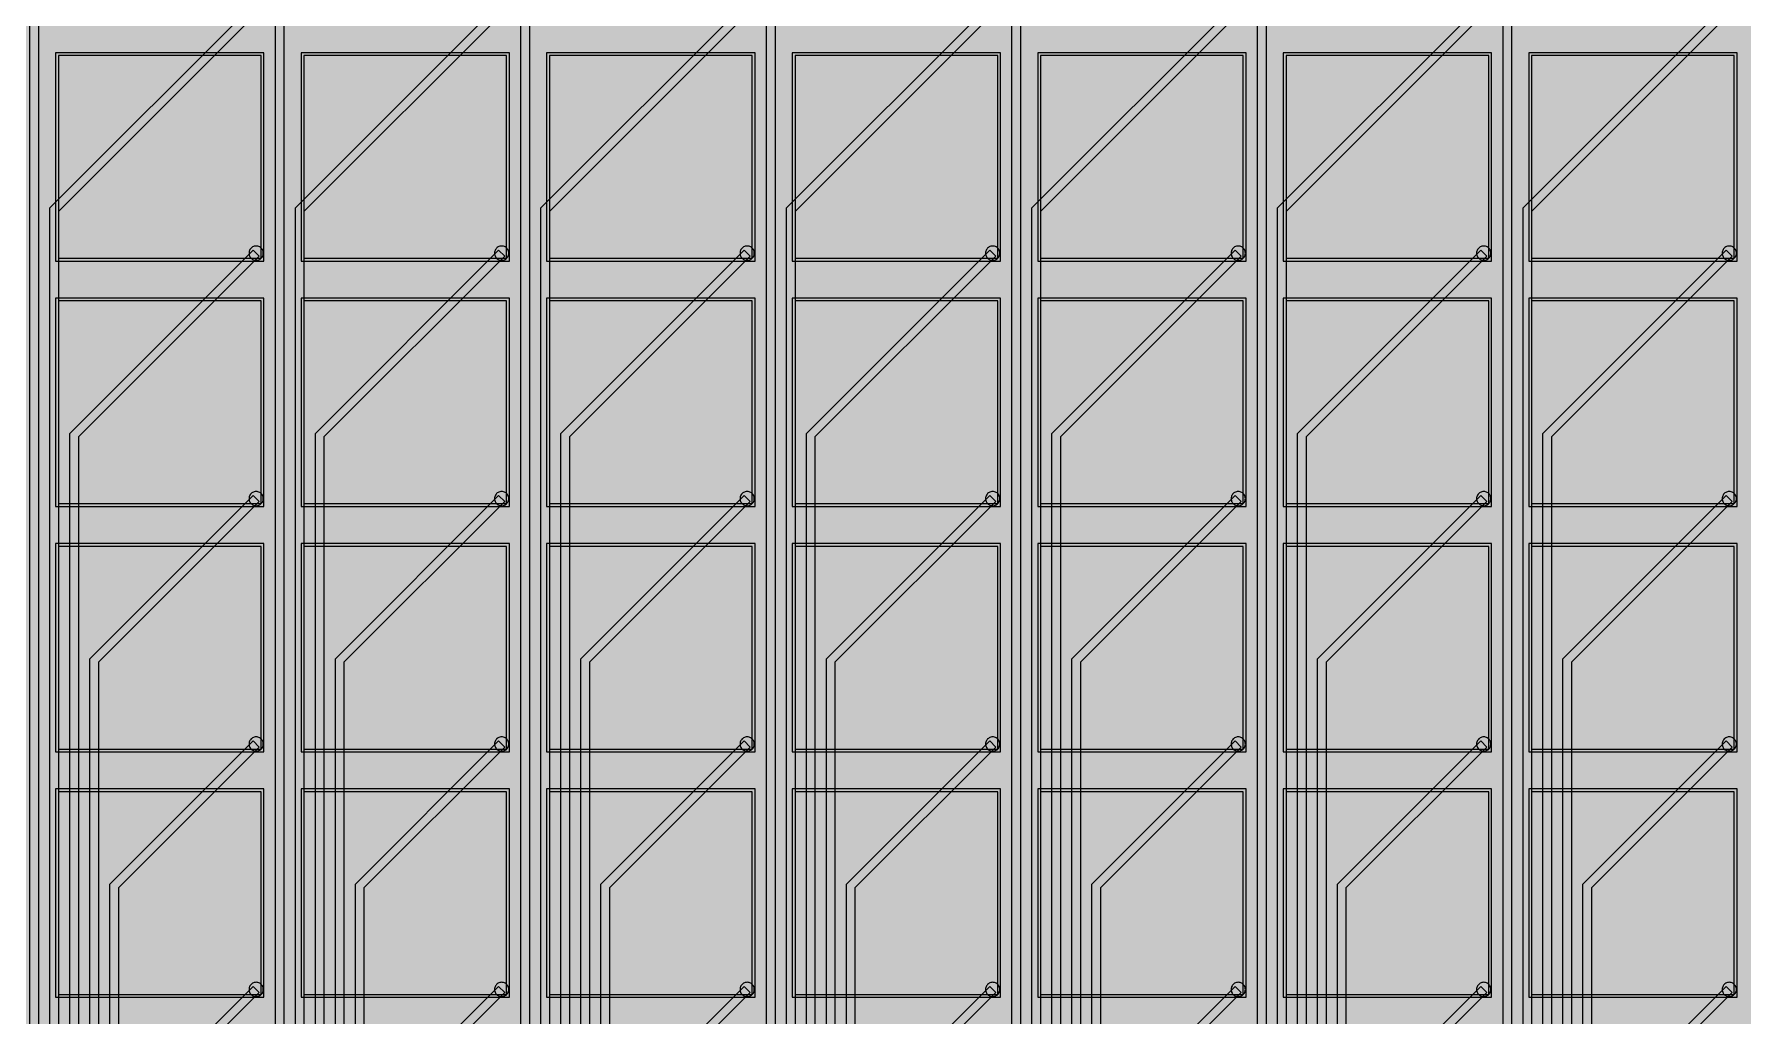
# Model space of a CAD drawing. Header units: metres. Extents: x -7220 to 10980, y -29667 to 1833.
# Drawn here: x 164 to 763, y 1003 to 1347 of the extents above; entities that cross this region are included whole.
import ezdxf

# ---------------------------------------------------------------- set-up
doc = ezdxf.new("R2010")
doc.units = ezdxf.units.M
for name, color, linetype in [('Etching', 1, 'CONTINUOUS'), ('EtchingPad', 2, 'CONTINUOUS'), ('Metal1', 4, 'CONTINUOUS'), ('Metal2', 3, 'CONTINUOUS'), ('Polyimide', 7, 'CONTINUOUS')]:
    doc.layers.add(name, color=color, linetype=linetype)

msp = doc.modelspace()

# ---------------------------------------------------------------- hatches: boundary and pattern name
at = {"layer": 'Polyimide'}
msp.add_hatch(color=7, dxfattribs=at).paths.add_polyline_path([(4099.45, -13861.55), (4142.64, -14152.77), (4214.18, -14438.35), (4313.36, -14715.55), (4439.24, -14981.69), (4590.59, -15234.21), (4765.97, -15470.68), (4963.68, -15688.82), (5181.82, -15886.53), (5418.29, -16061.91), (5670.81, -16213.26), (5936.95, -16339.14), (6214.15, -16438.32), (6499.73, -16509.85), (6790.95, -16553.05), (7085, -16567.5), (9980.38, -16567.5), (10058.79, -16571.35), (10136.45, -16582.87), (10212.6, -16601.95), (10286.52, -16628.4), (10357.49, -16661.96), (10424.83, -16702.32), (10487.89, -16749.09), (10546.06, -16801.81), (10598.78, -16859.98), (10645.55, -16923.04), (10685.91, -16990.38), (10719.48, -17061.35), (10745.93, -17135.27), (10765, -17211.43), (10776.52, -17289.08), (10780.38, -17367.5), (10780.38, -21957.3), (10741.61, -22012.91), (10705.97, -22070.59), (10673.58, -22130.14), (10644.53, -22191.39), (10618.92, -22254.16), (10596.82, -22318.25), (10578.3, -22383.46), (10563.41, -22449.6), (10552.21, -22516.46), (10544.72, -22583.84), (10540.97, -22651.53), (10540.97, -22719.32), (10544.72, -22787.01), (10552.21, -22854.38), (10563.41, -22921.24), (10578.3, -22987.38), (10596.82, -23052.6), (10618.92, -23116.68), (10644.53, -23179.45), (10673.58, -23240.71), (10705.97, -23300.26), (10741.61, -23357.93), (10780.38, -23413.54), (10780.38, -28667.5), (10776.52, -28745.91), (10765, -28823.57), (10745.93, -28899.73), (10719.48, -28973.65), (10685.91, -29044.62), (10645.55, -29111.96), (10598.78, -29175.01), (10546.06, -29233.19), (10487.89, -29285.91), (10424.83, -29332.68), (10357.49, -29373.04), (10286.52, -29406.6), (10212.6, -29433.05), (10136.45, -29452.13), (10058.79, -29463.65), (9980.38, -29467.5), (-6219.63, -29467.5), (-6298.04, -29463.65), (-6375.7, -29452.13), (-6451.85, -29433.05), (-6525.77, -29406.6), (-6596.74, -29373.04), (-6664.08, -29332.68), (-6727.14, -29285.91), (-6785.31, -29233.19), (-6838.03, -29175.01), (-6884.8, -29111.96), (-6925.16, -29044.62), (-6958.73, -28973.65), (-6985.18, -28899.73), (-7004.25, -28823.57), (-7015.77, -28745.91), (-7019.63, -28667.5), (-7019.63, -23426.32), (-6979.36, -23370.07), (-6942.33, -23311.63), (-6908.66, -23251.2), (-6878.45, -23188.96), (-6851.81, -23125.12), (-6828.81, -23059.88), (-6809.53, -22993.44), (-6794.04, -22926.02), (-6782.37, -22857.83), (-6774.57, -22789.09), (-6770.67, -22720.02), (-6770.67, -22650.84), (-6774.57, -22581.77), (-6782.37, -22513.03), (-6794.04, -22444.84), (-6809.53, -22377.42), (-6828.81, -22310.98), (-6851.81, -22245.74), (-6878.45, -22181.89), (-6908.66, -22119.66), (-6942.33, -22059.22), (-6979.36, -22000.79), (-7019.63, -21944.54), (-7019.63, -17367.5), (-7015.77, -17289.08), (-7004.25, -17211.43), (-6985.18, -17135.27), (-6958.73, -17061.35), (-6925.16, -16990.38), (-6884.8, -16923.04), (-6838.03, -16859.98), (-6785.31, -16801.81), (-6727.14, -16749.09), (-6664.08, -16702.32), (-6596.74, -16661.96), (-6525.77, -16628.4), (-6451.85, -16601.95), (-6375.7, -16582.87), (-6298.04, -16571.35), (-6219.63, -16567.5), (-3314, -16567.5), (-3019.95, -16553.05), (-2728.73, -16509.85), (-2443.15, -16438.32), (-2165.95, -16339.14), (-1899.81, -16213.26), (-1647.29, -16061.91), (-1410.82, -15886.53), (-1192.68, -15688.82), (-994.97, -15470.68), (-819.59, -15234.21), (-668.24, -14981.69), (-542.36, -14715.55), (-443.18, -14438.35), (-371.64, -14152.77), (-328.45, -13861.55), (-314, -13567.5), (-314, -13373.48), (-317.45, -13328.11), (-327.72, -13283.78), (-344.58, -13241.52), (-367.63, -13202.3), (-396.35, -13167.01), (-430.08, -13136.47), (-468.03, -13111.38), (-509.35, -13092.32), (-509.35, -13092.32), (-578.18, -13061.27), (-642.2, -13021.24), (-700.26, -12972.96), (-751.3, -12917.31), (-794.39, -12855.3), (-828.74, -12788.06), (-853.73, -12716.8), (-868.91, -12642.84), (-874, -12567.5), (-868.91, -12492.16), (-853.73, -12418.19), (-828.74, -12346.94), (-794.39, -12279.7), (-751.3, -12217.69), (-700.26, -12162.04), (-642.2, -12113.76), (-578.18, -12073.73), (-509.35, -12042.68), (-509.35, -12042.68), (-468.03, -12023.62), (-430.08, -11998.53), (-396.35, -11967.99), (-367.63, -11932.7), (-344.58, -11893.47), (-327.72, -11851.21), (-317.45, -11806.89), (-314, -11761.52), (-314, -11074.31), (-317.45, -11028.94), (-327.72, -10984.62), (-344.58, -10942.36), (-367.63, -10903.13), (-396.35, -10867.84), (-430.08, -10837.3), (-468.03, -10812.21), (-509.35, -10793.16), (-509.35, -10793.16), (-578.18, -10762.1), (-642.2, -10722.07), (-700.26, -10673.8), (-751.3, -10618.15), (-794.39, -10556.13), (-828.74, -10488.89), (-853.73, -10417.64), (-868.91, -10343.67), (-874, -10268.33), (-868.91, -10192.99), (-853.73, -10119.03), (-828.74, -10047.77), (-794.39, -9980.53), (-751.3, -9918.52), (-700.26, -9862.87), (-642.2, -9814.59), (-578.18, -9774.56), (-509.35, -9743.51), (-509.35, -9743.51), (-468.03, -9724.45), (-430.08, -9699.36), (-396.35, -9668.82), (-367.63, -9633.53), (-344.58, -9594.31), (-327.72, -9552.05), (-317.45, -9507.72), (-314, -9462.35), (-314, -8775.14), (-317.45, -8729.78), (-327.72, -8685.45), (-344.58, -8643.19), (-367.63, -8603.96), (-396.35, -8568.68), (-430.08, -8538.14), (-468.03, -8513.05), (-509.35, -8493.99), (-509.35, -8493.99), (-578.18, -8462.94), (-642.2, -8422.91), (-700.26, -8374.63), (-751.3, -8318.98), (-794.39, -8256.97), (-828.74, -8189.73), (-853.73, -8118.47), (-868.91, -8044.5), (-874, -7969.17), (-868.91, -7893.83), (-853.73, -7819.86), (-828.74, -7748.61), (-794.39, -7681.36), (-751.3, -7619.35), (-700.26, -7563.7), (-642.2, -7515.42), (-578.18, -7475.4), (-509.35, -7444.34), (-509.35, -7444.34), (-468.03, -7425.28), (-430.08, -7400.2), (-396.35, -7369.66), (-367.63, -7334.37), (-344.58, -7295.14), (-327.72, -7252.88), (-317.45, -7208.56), (-314, -7163.19), (-314, -6475.98), (-317.45, -6430.61), (-327.72, -6386.29), (-344.58, -6344.02), (-367.63, -6304.8), (-396.35, -6269.51), (-430.08, -6238.97), (-468.03, -6213.88), (-509.35, -6194.82), (-509.35, -6194.82), (-578.18, -6163.77), (-642.2, -6123.74), (-700.26, -6075.46), (-751.3, -6019.81), (-794.39, -5957.8), (-828.74, -5890.56), (-853.73, -5819.31), (-868.91, -5745.34), (-874, -5670), (-868.91, -5594.66), (-853.73, -5520.69), (-828.74, -5449.44), (-794.39, -5382.2), (-751.3, -5320.19), (-700.26, -5264.54), (-642.2, -5216.26), (-578.18, -5176.23), (-509.35, -5145.18), (-509.35, -5145.18), (-468.03, -5126.12), (-430.08, -5101.03), (-396.35, -5070.49), (-367.63, -5035.2), (-344.58, -4995.98), (-327.72, -4953.71), (-317.45, -4909.39), (-314, -4864.02), (-314, 380), (-314, 1532.5), (-269, 1532.5), (-268.78, 1525.63), (-268.1, 1518.79), (-266.98, 1512.02), (-265.42, 1505.32), (-263.43, 1498.75), (-261.01, 1492.32), (-258.17, 1486.06), (-254.93, 1480), (-251.3, 1474.17), (-247.3, 1468.58), (-242.94, 1463.27), (-238.25, 1458.25), (-233.23, 1453.56), (-227.92, 1449.2), (-222.33, 1445.2), (-216.5, 1441.57), (-210.44, 1438.33), (-204.18, 1435.49), (-197.75, 1433.07), (-191.18, 1431.08), (-184.48, 1429.52), (-177.71, 1428.4), (-170.87, 1427.72), (-164, 1427.5), (-157.13, 1427.72), (-150.29, 1428.4), (-143.52, 1429.52), (-136.82, 1431.08), (-130.25, 1433.07), (-123.82, 1435.49), (-117.56, 1438.33), (-111.5, 1441.57), (-105.67, 1445.2), (-100.08, 1449.2), (-94.77, 1453.56), (-89.75, 1458.25), (-85.06, 1463.27), (-80.7, 1468.58), (-76.7, 1474.17), (-73.07, 1480), (-69.83, 1486.06), (-66.99, 1492.32), (-64.57, 1498.75), (-62.58, 1505.32), (-61.02, 1512.02), (-59.9, 1518.79), (-59.22, 1525.63), (-59, 1532.5), (1786, 1532.5), (3835, 1532.5), (3835.21, 1539.04), (3835.86, 1545.55), (3836.92, 1552.01), (3838.41, 1558.38), (3840.31, 1564.64), (3842.61, 1570.77), (3845.31, 1576.73), (3848.4, 1582.5), (3851.85, 1588.06), (3855.66, 1593.38), (3859.82, 1598.43), (3864.29, 1603.21), (3869.07, 1607.68), (3874.12, 1611.84), (3879.44, 1615.65), (3885, 1619.1), (3890.77, 1622.19), (3896.73, 1624.89), (3902.86, 1627.19), (3909.12, 1629.09), (3915.49, 1630.58), (3921.95, 1631.64), (3928.46, 1632.29), (3935, 1632.5), (3941.54, 1632.29), (3948.05, 1631.64), (3954.51, 1630.58), (3960.88, 1629.09), (3967.14, 1627.19), (3973.27, 1624.89), (3979.23, 1622.19), (3985, 1619.1), (3990.56, 1615.65), (3995.88, 1611.84), (4000.93, 1607.68), (4005.71, 1603.21), (4010.18, 1598.43), (4014.34, 1593.38), (4018.15, 1588.06), (4021.6, 1582.5), (4024.69, 1576.73), (4027.39, 1570.77), (4029.69, 1564.64), (4031.59, 1558.38), (4033.08, 1552.01), (4034.14, 1545.55), (4034.79, 1539.04), (4035, 1532.5), (4085, 1532.5), (4085, 380), (4085, 330), (4085, -4864.02), (4088.45, -4909.39), (4098.72, -4953.71), (4115.58, -4995.98), (4138.63, -5035.2), (4167.35, -5070.49), (4201.08, -5101.03), (4239.03, -5126.12), (4280.35, -5145.18), (4280.35, -5145.18), (4349.18, -5176.23), (4413.2, -5216.26), (4471.26, -5264.54), (4522.3, -5320.19), (4565.39, -5382.2), (4599.74, -5449.44), (4624.73, -5520.69), (4639.91, -5594.66), (4645, -5670), (4639.91, -5745.34), (4624.73, -5819.31), (4599.74, -5890.56), (4565.39, -5957.8), (4522.3, -6019.81), (4471.26, -6075.46), (4413.2, -6123.74), (4349.18, -6163.77), (4280.35, -6194.82), (4239.03, -6213.88), (4201.08, -6238.97), (4167.35, -6269.51), (4138.63, -6304.8), (4115.58, -6344.02), (4098.72, -6386.29), (4088.45, -6430.61), (4085, -6475.98), (4085, -13567.5), (4099.45, -13861.55)])

# ---------------------------------------------------------------- linework, layer by layer
at = {"layer": 'Etching'}
for points in [[(239.75, 1270.25), (239.77, 1269.92), (239.84, 1269.6), (239.94, 1269.29), (240.08, 1269), (240.27, 1268.73), (240.48, 1268.48), (240.73, 1268.27), (241, 1268.08), (241.29, 1267.94), (241.6, 1267.84), (241.92, 1267.77), (242.25, 1267.75), (242.58, 1267.77), (242.9, 1267.84), (243.21, 1267.94), (243.5, 1268.08), (243.77, 1268.27), (244.02, 1268.48), (244.23, 1268.73), (244.42, 1269), (244.56, 1269.29), (244.66, 1269.6), (244.73, 1269.92), (244.75, 1270.25), (244.73, 1270.58), (244.66, 1270.9), (244.56, 1271.21), (244.42, 1271.5), (244.23, 1271.77), (244.02, 1272.02), (243.77, 1272.23), (243.5, 1272.42), (243.21, 1272.56), (242.9, 1272.66), (242.58, 1272.73), (242.25, 1272.75), (241.92, 1272.73), (241.6, 1272.66), (241.29, 1272.56), (241, 1272.42), (240.73, 1272.23), (240.48, 1272.02), (240.27, 1271.77), (240.08, 1271.5), (239.94, 1271.21), (239.84, 1270.9), (239.77, 1270.58), (239.75, 1270.25)], [(325.75, 1270.25), (325.77, 1269.92), (325.84, 1269.6), (325.94, 1269.29), (326.08, 1269), (326.27, 1268.73), (326.48, 1268.48), (326.73, 1268.27), (327, 1268.08), (327.29, 1267.94), (327.6, 1267.84), (327.92, 1267.77), (328.25, 1267.75), (328.58, 1267.77), (328.9, 1267.84), (329.21, 1267.94), (329.5, 1268.08), (329.77, 1268.27), (330.02, 1268.48), (330.23, 1268.73), (330.42, 1269), (330.56, 1269.29), (330.66, 1269.6), (330.73, 1269.92), (330.75, 1270.25), (330.73, 1270.58), (330.66, 1270.9), (330.56, 1271.21), (330.42, 1271.5), (330.23, 1271.77), (330.02, 1272.02), (329.77, 1272.23), (329.5, 1272.42), (329.21, 1272.56), (328.9, 1272.66), (328.58, 1272.73), (328.25, 1272.75), (327.92, 1272.73), (327.6, 1272.66), (327.29, 1272.56), (327, 1272.42), (326.73, 1272.23), (326.48, 1272.02), (326.27, 1271.77), (326.08, 1271.5), (325.94, 1271.21), (325.84, 1270.9), (325.77, 1270.58), (325.75, 1270.25)], [(411.75, 1270.25), (411.77, 1269.92), (411.84, 1269.6), (411.94, 1269.29), (412.08, 1269), (412.27, 1268.73), (412.48, 1268.48), (412.73, 1268.27), (413, 1268.08), (413.29, 1267.94), (413.6, 1267.84), (413.92, 1267.77), (414.25, 1267.75), (414.58, 1267.77), (414.9, 1267.84), (415.21, 1267.94), (415.5, 1268.08), (415.77, 1268.27), (416.02, 1268.48), (416.23, 1268.73), (416.42, 1269), (416.56, 1269.29), (416.66, 1269.6), (416.73, 1269.92), (416.75, 1270.25), (416.73, 1270.58), (416.66, 1270.9), (416.56, 1271.21), (416.42, 1271.5), (416.23, 1271.77), (416.02, 1272.02), (415.77, 1272.23), (415.5, 1272.42), (415.21, 1272.56), (414.9, 1272.66), (414.58, 1272.73), (414.25, 1272.75), (413.92, 1272.73), (413.6, 1272.66), (413.29, 1272.56), (413, 1272.42), (412.73, 1272.23), (412.48, 1272.02), (412.27, 1271.77), (412.08, 1271.5), (411.94, 1271.21), (411.84, 1270.9), (411.77, 1270.58), (411.75, 1270.25)], [(497.75, 1270.25), (497.77, 1269.92), (497.84, 1269.6), (497.94, 1269.29), (498.08, 1269), (498.27, 1268.73), (498.48, 1268.48), (498.73, 1268.27), (499, 1268.08), (499.29, 1267.94), (499.6, 1267.84), (499.92, 1267.77), (500.25, 1267.75), (500.58, 1267.77), (500.9, 1267.84), (501.21, 1267.94), (501.5, 1268.08), (501.77, 1268.27), (502.02, 1268.48), (502.23, 1268.73), (502.42, 1269), (502.56, 1269.29), (502.66, 1269.6), (502.73, 1269.92), (502.75, 1270.25), (502.73, 1270.58), (502.66, 1270.9), (502.56, 1271.21), (502.42, 1271.5), (502.23, 1271.77), (502.02, 1272.02), (501.77, 1272.23), (501.5, 1272.42), (501.21, 1272.56), (500.9, 1272.66), (500.58, 1272.73), (500.25, 1272.75), (499.92, 1272.73), (499.6, 1272.66), (499.29, 1272.56), (499, 1272.42), (498.73, 1272.23), (498.48, 1272.02), (498.27, 1271.77), (498.08, 1271.5), (497.94, 1271.21), (497.84, 1270.9), (497.77, 1270.58), (497.75, 1270.25)], [(583.75, 1270.25), (583.77, 1269.92), (583.84, 1269.6), (583.94, 1269.29), (584.08, 1269), (584.27, 1268.73), (584.48, 1268.48), (584.73, 1268.27), (585, 1268.08), (585.29, 1267.94), (585.6, 1267.84), (585.92, 1267.77), (586.25, 1267.75), (586.58, 1267.77), (586.9, 1267.84), (587.21, 1267.94), (587.5, 1268.08), (587.77, 1268.27), (588.02, 1268.48), (588.23, 1268.73), (588.42, 1269), (588.56, 1269.29), (588.66, 1269.6), (588.73, 1269.92), (588.75, 1270.25), (588.73, 1270.58), (588.66, 1270.9), (588.56, 1271.21), (588.42, 1271.5), (588.23, 1271.77), (588.02, 1272.02), (587.77, 1272.23), (587.5, 1272.42), (587.21, 1272.56), (586.9, 1272.66), (586.58, 1272.73), (586.25, 1272.75), (585.92, 1272.73), (585.6, 1272.66), (585.29, 1272.56), (585, 1272.42), (584.73, 1272.23), (584.48, 1272.02), (584.27, 1271.77), (584.08, 1271.5), (583.94, 1271.21), (583.84, 1270.9), (583.77, 1270.58), (583.75, 1270.25)], [(669.75, 1270.25), (669.77, 1269.92), (669.84, 1269.6), (669.94, 1269.29), (670.08, 1269), (670.27, 1268.73), (670.48, 1268.48), (670.73, 1268.27), (671, 1268.08), (671.29, 1267.94), (671.6, 1267.84), (671.92, 1267.77), (672.25, 1267.75), (672.58, 1267.77), (672.9, 1267.84), (673.21, 1267.94), (673.5, 1268.08), (673.77, 1268.27), (674.02, 1268.48), (674.23, 1268.73), (674.42, 1269), (674.56, 1269.29), (674.66, 1269.6), (674.73, 1269.92), (674.75, 1270.25), (674.73, 1270.58), (674.66, 1270.9), (674.56, 1271.21), (674.42, 1271.5), (674.23, 1271.77), (674.02, 1272.02), (673.77, 1272.23), (673.5, 1272.42), (673.21, 1272.56), (672.9, 1272.66), (672.58, 1272.73), (672.25, 1272.75), (671.92, 1272.73), (671.6, 1272.66), (671.29, 1272.56), (671, 1272.42), (670.73, 1272.23), (670.48, 1272.02), (670.27, 1271.77), (670.08, 1271.5), (669.94, 1271.21), (669.84, 1270.9), (669.77, 1270.58), (669.75, 1270.25)], [(755.75, 1270.25), (755.77, 1269.92), (755.84, 1269.6), (755.94, 1269.29), (756.08, 1269), (756.27, 1268.73), (756.48, 1268.48), (756.73, 1268.27), (757, 1268.08), (757.29, 1267.94), (757.6, 1267.84), (757.92, 1267.77), (758.25, 1267.75), (758.58, 1267.77), (758.9, 1267.84), (759.21, 1267.94), (759.5, 1268.08), (759.77, 1268.27), (760.02, 1268.48), (760.23, 1268.73), (760.42, 1269), (760.56, 1269.29), (760.66, 1269.6), (760.73, 1269.92), (760.75, 1270.25), (760.73, 1270.58), (760.66, 1270.9), (760.56, 1271.21), (760.42, 1271.5), (760.23, 1271.77), (760.02, 1272.02), (759.77, 1272.23), (759.5, 1272.42), (759.21, 1272.56), (758.9, 1272.66), (758.58, 1272.73), (758.25, 1272.75), (757.92, 1272.73), (757.6, 1272.66), (757.29, 1272.56), (757, 1272.42), (756.73, 1272.23), (756.48, 1272.02), (756.27, 1271.77), (756.08, 1271.5), (755.94, 1271.21), (755.84, 1270.9), (755.77, 1270.58), (755.75, 1270.25)], [(239.75, 1184.25), (239.77, 1183.92), (239.84, 1183.6), (239.94, 1183.29), (240.08, 1183), (240.27, 1182.73), (240.48, 1182.48), (240.73, 1182.27), (241, 1182.08), (241.29, 1181.94), (241.6, 1181.84), (241.92, 1181.77), (242.25, 1181.75), (242.58, 1181.77), (242.9, 1181.84), (243.21, 1181.94), (243.5, 1182.08), (243.77, 1182.27), (244.02, 1182.48), (244.23, 1182.73), (244.42, 1183), (244.56, 1183.29), (244.66, 1183.6), (244.73, 1183.92), (244.75, 1184.25), (244.73, 1184.58), (244.66, 1184.9), (244.56, 1185.21), (244.42, 1185.5), (244.23, 1185.77), (244.02, 1186.02), (243.77, 1186.23), (243.5, 1186.42), (243.21, 1186.56), (242.9, 1186.66), (242.58, 1186.73), (242.25, 1186.75), (241.92, 1186.73), (241.6, 1186.66), (241.29, 1186.56), (241, 1186.42), (240.73, 1186.23), (240.48, 1186.02), (240.27, 1185.77), (240.08, 1185.5), (239.94, 1185.21), (239.84, 1184.9), (239.77, 1184.58), (239.75, 1184.25)], [(325.75, 1184.25), (325.77, 1183.92), (325.84, 1183.6), (325.94, 1183.29), (326.08, 1183), (326.27, 1182.73), (326.48, 1182.48), (326.73, 1182.27), (327, 1182.08), (327.29, 1181.94), (327.6, 1181.84), (327.92, 1181.77), (328.25, 1181.75), (328.58, 1181.77), (328.9, 1181.84), (329.21, 1181.94), (329.5, 1182.08), (329.77, 1182.27), (330.02, 1182.48), (330.23, 1182.73), (330.42, 1183), (330.56, 1183.29), (330.66, 1183.6), (330.73, 1183.92), (330.75, 1184.25), (330.73, 1184.58), (330.66, 1184.9), (330.56, 1185.21), (330.42, 1185.5), (330.23, 1185.77), (330.02, 1186.02), (329.77, 1186.23), (329.5, 1186.42), (329.21, 1186.56), (328.9, 1186.66), (328.58, 1186.73), (328.25, 1186.75), (327.92, 1186.73), (327.6, 1186.66), (327.29, 1186.56), (327, 1186.42), (326.73, 1186.23), (326.48, 1186.02), (326.27, 1185.77), (326.08, 1185.5), (325.94, 1185.21), (325.84, 1184.9), (325.77, 1184.58), (325.75, 1184.25)], [(411.75, 1184.25), (411.77, 1183.92), (411.84, 1183.6), (411.94, 1183.29), (412.08, 1183), (412.27, 1182.73), (412.48, 1182.48), (412.73, 1182.27), (413, 1182.08), (413.29, 1181.94), (413.6, 1181.84), (413.92, 1181.77), (414.25, 1181.75), (414.58, 1181.77), (414.9, 1181.84), (415.21, 1181.94), (415.5, 1182.08), (415.77, 1182.27), (416.02, 1182.48), (416.23, 1182.73), (416.42, 1183), (416.56, 1183.29), (416.66, 1183.6), (416.73, 1183.92), (416.75, 1184.25), (416.73, 1184.58), (416.66, 1184.9), (416.56, 1185.21), (416.42, 1185.5), (416.23, 1185.77), (416.02, 1186.02), (415.77, 1186.23), (415.5, 1186.42), (415.21, 1186.56), (414.9, 1186.66), (414.58, 1186.73), (414.25, 1186.75), (413.92, 1186.73), (413.6, 1186.66), (413.29, 1186.56), (413, 1186.42), (412.73, 1186.23), (412.48, 1186.02), (412.27, 1185.77), (412.08, 1185.5), (411.94, 1185.21), (411.84, 1184.9), (411.77, 1184.58), (411.75, 1184.25)], [(497.75, 1184.25), (497.77, 1183.92), (497.84, 1183.6), (497.94, 1183.29), (498.08, 1183), (498.27, 1182.73), (498.48, 1182.48), (498.73, 1182.27), (499, 1182.08), (499.29, 1181.94), (499.6, 1181.84), (499.92, 1181.77), (500.25, 1181.75), (500.58, 1181.77), (500.9, 1181.84), (501.21, 1181.94), (501.5, 1182.08), (501.77, 1182.27), (502.02, 1182.48), (502.23, 1182.73), (502.42, 1183), (502.56, 1183.29), (502.66, 1183.6), (502.73, 1183.92), (502.75, 1184.25), (502.73, 1184.58), (502.66, 1184.9), (502.56, 1185.21), (502.42, 1185.5), (502.23, 1185.77), (502.02, 1186.02), (501.77, 1186.23), (501.5, 1186.42), (501.21, 1186.56), (500.9, 1186.66), (500.58, 1186.73), (500.25, 1186.75), (499.92, 1186.73), (499.6, 1186.66), (499.29, 1186.56), (499, 1186.42), (498.73, 1186.23), (498.48, 1186.02), (498.27, 1185.77), (498.08, 1185.5), (497.94, 1185.21), (497.84, 1184.9), (497.77, 1184.58), (497.75, 1184.25)], [(583.75, 1184.25), (583.77, 1183.92), (583.84, 1183.6), (583.94, 1183.29), (584.08, 1183), (584.27, 1182.73), (584.48, 1182.48), (584.73, 1182.27), (585, 1182.08), (585.29, 1181.94), (585.6, 1181.84), (585.92, 1181.77), (586.25, 1181.75), (586.58, 1181.77), (586.9, 1181.84), (587.21, 1181.94), (587.5, 1182.08), (587.77, 1182.27), (588.02, 1182.48), (588.23, 1182.73), (588.42, 1183), (588.56, 1183.29), (588.66, 1183.6), (588.73, 1183.92), (588.75, 1184.25), (588.73, 1184.58), (588.66, 1184.9), (588.56, 1185.21), (588.42, 1185.5), (588.23, 1185.77), (588.02, 1186.02), (587.77, 1186.23), (587.5, 1186.42), (587.21, 1186.56), (586.9, 1186.66), (586.58, 1186.73), (586.25, 1186.75), (585.92, 1186.73), (585.6, 1186.66), (585.29, 1186.56), (585, 1186.42), (584.73, 1186.23), (584.48, 1186.02), (584.27, 1185.77), (584.08, 1185.5), (583.94, 1185.21), (583.84, 1184.9), (583.77, 1184.58), (583.75, 1184.25)], [(669.75, 1184.25), (669.77, 1183.92), (669.84, 1183.6), (669.94, 1183.29), (670.08, 1183), (670.27, 1182.73), (670.48, 1182.48), (670.73, 1182.27), (671, 1182.08), (671.29, 1181.94), (671.6, 1181.84), (671.92, 1181.77), (672.25, 1181.75), (672.58, 1181.77), (672.9, 1181.84), (673.21, 1181.94), (673.5, 1182.08), (673.77, 1182.27), (674.02, 1182.48), (674.23, 1182.73), (674.42, 1183), (674.56, 1183.29), (674.66, 1183.6), (674.73, 1183.92), (674.75, 1184.25), (674.73, 1184.58), (674.66, 1184.9), (674.56, 1185.21), (674.42, 1185.5), (674.23, 1185.77), (674.02, 1186.02), (673.77, 1186.23), (673.5, 1186.42), (673.21, 1186.56), (672.9, 1186.66), (672.58, 1186.73), (672.25, 1186.75), (671.92, 1186.73), (671.6, 1186.66), (671.29, 1186.56), (671, 1186.42), (670.73, 1186.23), (670.48, 1186.02), (670.27, 1185.77), (670.08, 1185.5), (669.94, 1185.21), (669.84, 1184.9), (669.77, 1184.58), (669.75, 1184.25)], [(755.75, 1184.25), (755.77, 1183.92), (755.84, 1183.6), (755.94, 1183.29), (756.08, 1183), (756.27, 1182.73), (756.48, 1182.48), (756.73, 1182.27), (757, 1182.08), (757.29, 1181.94), (757.6, 1181.84), (757.92, 1181.77), (758.25, 1181.75), (758.58, 1181.77), (758.9, 1181.84), (759.21, 1181.94), (759.5, 1182.08), (759.77, 1182.27), (760.02, 1182.48), (760.23, 1182.73), (760.42, 1183), (760.56, 1183.29), (760.66, 1183.6), (760.73, 1183.92), (760.75, 1184.25), (760.73, 1184.58), (760.66, 1184.9), (760.56, 1185.21), (760.42, 1185.5), (760.23, 1185.77), (760.02, 1186.02), (759.77, 1186.23), (759.5, 1186.42), (759.21, 1186.56), (758.9, 1186.66), (758.58, 1186.73), (758.25, 1186.75), (757.92, 1186.73), (757.6, 1186.66), (757.29, 1186.56), (757, 1186.42), (756.73, 1186.23), (756.48, 1186.02), (756.27, 1185.77), (756.08, 1185.5), (755.94, 1185.21), (755.84, 1184.9), (755.77, 1184.58), (755.75, 1184.25)], [(239.75, 1098.25), (239.77, 1097.92), (239.84, 1097.6), (239.94, 1097.29), (240.08, 1097), (240.27, 1096.73), (240.48, 1096.48), (240.73, 1096.27), (241, 1096.08), (241.29, 1095.94), (241.6, 1095.84), (241.92, 1095.77), (242.25, 1095.75), (242.58, 1095.77), (242.9, 1095.84), (243.21, 1095.94), (243.5, 1096.08), (243.77, 1096.27), (244.02, 1096.48), (244.23, 1096.73), (244.42, 1097), (244.56, 1097.29), (244.66, 1097.6), (244.73, 1097.92), (244.75, 1098.25), (244.73, 1098.58), (244.66, 1098.9), (244.56, 1099.21), (244.42, 1099.5), (244.23, 1099.77), (244.02, 1100.02), (243.77, 1100.23), (243.5, 1100.42), (243.21, 1100.56), (242.9, 1100.66), (242.58, 1100.73), (242.25, 1100.75), (241.92, 1100.73), (241.6, 1100.66), (241.29, 1100.56), (241, 1100.42), (240.73, 1100.23), (240.48, 1100.02), (240.27, 1099.77), (240.08, 1099.5), (239.94, 1099.21), (239.84, 1098.9), (239.77, 1098.58), (239.75, 1098.25)], [(325.75, 1098.25), (325.77, 1097.92), (325.84, 1097.6), (325.94, 1097.29), (326.08, 1097), (326.27, 1096.73), (326.48, 1096.48), (326.73, 1096.27), (327, 1096.08), (327.29, 1095.94), (327.6, 1095.84), (327.92, 1095.77), (328.25, 1095.75), (328.58, 1095.77), (328.9, 1095.84), (329.21, 1095.94), (329.5, 1096.08), (329.77, 1096.27), (330.02, 1096.48), (330.23, 1096.73), (330.42, 1097), (330.56, 1097.29), (330.66, 1097.6), (330.73, 1097.92), (330.75, 1098.25), (330.73, 1098.58), (330.66, 1098.9), (330.56, 1099.21), (330.42, 1099.5), (330.23, 1099.77), (330.02, 1100.02), (329.77, 1100.23), (329.5, 1100.42), (329.21, 1100.56), (328.9, 1100.66), (328.58, 1100.73), (328.25, 1100.75), (327.92, 1100.73), (327.6, 1100.66), (327.29, 1100.56), (327, 1100.42), (326.73, 1100.23), (326.48, 1100.02), (326.27, 1099.77), (326.08, 1099.5), (325.94, 1099.21), (325.84, 1098.9), (325.77, 1098.58), (325.75, 1098.25)], [(411.75, 1098.25), (411.77, 1097.92), (411.84, 1097.6), (411.94, 1097.29), (412.08, 1097), (412.27, 1096.73), (412.48, 1096.48), (412.73, 1096.27), (413, 1096.08), (413.29, 1095.94), (413.6, 1095.84), (413.92, 1095.77), (414.25, 1095.75), (414.58, 1095.77), (414.9, 1095.84), (415.21, 1095.94), (415.5, 1096.08), (415.77, 1096.27), (416.02, 1096.48), (416.23, 1096.73), (416.42, 1097), (416.56, 1097.29), (416.66, 1097.6), (416.73, 1097.92), (416.75, 1098.25), (416.73, 1098.58), (416.66, 1098.9), (416.56, 1099.21), (416.42, 1099.5), (416.23, 1099.77), (416.02, 1100.02), (415.77, 1100.23), (415.5, 1100.42), (415.21, 1100.56), (414.9, 1100.66), (414.58, 1100.73), (414.25, 1100.75), (413.92, 1100.73), (413.6, 1100.66), (413.29, 1100.56), (413, 1100.42), (412.73, 1100.23), (412.48, 1100.02), (412.27, 1099.77), (412.08, 1099.5), (411.94, 1099.21), (411.84, 1098.9), (411.77, 1098.58), (411.75, 1098.25)], [(497.75, 1098.25), (497.77, 1097.92), (497.84, 1097.6), (497.94, 1097.29), (498.08, 1097), (498.27, 1096.73), (498.48, 1096.48), (498.73, 1096.27), (499, 1096.08), (499.29, 1095.94), (499.6, 1095.84), (499.92, 1095.77), (500.25, 1095.75), (500.58, 1095.77), (500.9, 1095.84), (501.21, 1095.94), (501.5, 1096.08), (501.77, 1096.27), (502.02, 1096.48), (502.23, 1096.73), (502.42, 1097), (502.56, 1097.29), (502.66, 1097.6), (502.73, 1097.92), (502.75, 1098.25), (502.73, 1098.58), (502.66, 1098.9), (502.56, 1099.21), (502.42, 1099.5), (502.23, 1099.77), (502.02, 1100.02), (501.77, 1100.23), (501.5, 1100.42), (501.21, 1100.56), (500.9, 1100.66), (500.58, 1100.73), (500.25, 1100.75), (499.92, 1100.73), (499.6, 1100.66), (499.29, 1100.56), (499, 1100.42), (498.73, 1100.23), (498.48, 1100.02), (498.27, 1099.77), (498.08, 1099.5), (497.94, 1099.21), (497.84, 1098.9), (497.77, 1098.58), (497.75, 1098.25)], [(583.75, 1098.25), (583.77, 1097.92), (583.84, 1097.6), (583.94, 1097.29), (584.08, 1097), (584.27, 1096.73), (584.48, 1096.48), (584.73, 1096.27), (585, 1096.08), (585.29, 1095.94), (585.6, 1095.84), (585.92, 1095.77), (586.25, 1095.75), (586.58, 1095.77), (586.9, 1095.84), (587.21, 1095.94), (587.5, 1096.08), (587.77, 1096.27), (588.02, 1096.48), (588.23, 1096.73), (588.42, 1097), (588.56, 1097.29), (588.66, 1097.6), (588.73, 1097.92), (588.75, 1098.25), (588.73, 1098.58), (588.66, 1098.9), (588.56, 1099.21), (588.42, 1099.5), (588.23, 1099.77), (588.02, 1100.02), (587.77, 1100.23), (587.5, 1100.42), (587.21, 1100.56), (586.9, 1100.66), (586.58, 1100.73), (586.25, 1100.75), (585.92, 1100.73), (585.6, 1100.66), (585.29, 1100.56), (585, 1100.42), (584.73, 1100.23), (584.48, 1100.02), (584.27, 1099.77), (584.08, 1099.5), (583.94, 1099.21), (583.84, 1098.9), (583.77, 1098.58), (583.75, 1098.25)], [(669.75, 1098.25), (669.77, 1097.92), (669.84, 1097.6), (669.94, 1097.29), (670.08, 1097), (670.27, 1096.73), (670.48, 1096.48), (670.73, 1096.27), (671, 1096.08), (671.29, 1095.94), (671.6, 1095.84), (671.92, 1095.77), (672.25, 1095.75), (672.58, 1095.77), (672.9, 1095.84), (673.21, 1095.94), (673.5, 1096.08), (673.77, 1096.27), (674.02, 1096.48), (674.23, 1096.73), (674.42, 1097), (674.56, 1097.29), (674.66, 1097.6), (674.73, 1097.92), (674.75, 1098.25), (674.73, 1098.58), (674.66, 1098.9), (674.56, 1099.21), (674.42, 1099.5), (674.23, 1099.77), (674.02, 1100.02), (673.77, 1100.23), (673.5, 1100.42), (673.21, 1100.56), (672.9, 1100.66), (672.58, 1100.73), (672.25, 1100.75), (671.92, 1100.73), (671.6, 1100.66), (671.29, 1100.56), (671, 1100.42), (670.73, 1100.23), (670.48, 1100.02), (670.27, 1099.77), (670.08, 1099.5), (669.94, 1099.21), (669.84, 1098.9), (669.77, 1098.58), (669.75, 1098.25)], [(755.75, 1098.25), (755.77, 1097.92), (755.84, 1097.6), (755.94, 1097.29), (756.08, 1097), (756.27, 1096.73), (756.48, 1096.48), (756.73, 1096.27), (757, 1096.08), (757.29, 1095.94), (757.6, 1095.84), (757.92, 1095.77), (758.25, 1095.75), (758.58, 1095.77), (758.9, 1095.84), (759.21, 1095.94), (759.5, 1096.08), (759.77, 1096.27), (760.02, 1096.48), (760.23, 1096.73), (760.42, 1097), (760.56, 1097.29), (760.66, 1097.6), (760.73, 1097.92), (760.75, 1098.25), (760.73, 1098.58), (760.66, 1098.9), (760.56, 1099.21), (760.42, 1099.5), (760.23, 1099.77), (760.02, 1100.02), (759.77, 1100.23), (759.5, 1100.42), (759.21, 1100.56), (758.9, 1100.66), (758.58, 1100.73), (758.25, 1100.75), (757.92, 1100.73), (757.6, 1100.66), (757.29, 1100.56), (757, 1100.42), (756.73, 1100.23), (756.48, 1100.02), (756.27, 1099.77), (756.08, 1099.5), (755.94, 1099.21), (755.84, 1098.9), (755.77, 1098.58), (755.75, 1098.25)], [(239.75, 1012.25), (239.77, 1011.92), (239.84, 1011.6), (239.94, 1011.29), (240.08, 1011), (240.27, 1010.73), (240.48, 1010.48), (240.73, 1010.27), (241, 1010.08), (241.29, 1009.94), (241.6, 1009.84), (241.92, 1009.77), (242.25, 1009.75), (242.58, 1009.77), (242.9, 1009.84), (243.21, 1009.94), (243.5, 1010.08), (243.77, 1010.27), (244.02, 1010.48), (244.23, 1010.73), (244.42, 1011), (244.56, 1011.29), (244.66, 1011.6), (244.73, 1011.92), (244.75, 1012.25), (244.73, 1012.58), (244.66, 1012.9), (244.56, 1013.21), (244.42, 1013.5), (244.23, 1013.77), (244.02, 1014.02), (243.77, 1014.23), (243.5, 1014.42), (243.21, 1014.56), (242.9, 1014.66), (242.58, 1014.73), (242.25, 1014.75), (241.92, 1014.73), (241.6, 1014.66), (241.29, 1014.56), (241, 1014.42), (240.73, 1014.23), (240.48, 1014.02), (240.27, 1013.77), (240.08, 1013.5), (239.94, 1013.21), (239.84, 1012.9), (239.77, 1012.58), (239.75, 1012.25)], [(325.75, 1012.25), (325.77, 1011.92), (325.84, 1011.6), (325.94, 1011.29), (326.08, 1011), (326.27, 1010.73), (326.48, 1010.48), (326.73, 1010.27), (327, 1010.08), (327.29, 1009.94), (327.6, 1009.84), (327.92, 1009.77), (328.25, 1009.75), (328.58, 1009.77), (328.9, 1009.84), (329.21, 1009.94), (329.5, 1010.08), (329.77, 1010.27), (330.02, 1010.48), (330.23, 1010.73), (330.42, 1011), (330.56, 1011.29), (330.66, 1011.6), (330.73, 1011.92), (330.75, 1012.25), (330.73, 1012.58), (330.66, 1012.9), (330.56, 1013.21), (330.42, 1013.5), (330.23, 1013.77), (330.02, 1014.02), (329.77, 1014.23), (329.5, 1014.42), (329.21, 1014.56), (328.9, 1014.66), (328.58, 1014.73), (328.25, 1014.75), (327.92, 1014.73), (327.6, 1014.66), (327.29, 1014.56), (327, 1014.42), (326.73, 1014.23), (326.48, 1014.02), (326.27, 1013.77), (326.08, 1013.5), (325.94, 1013.21), (325.84, 1012.9), (325.77, 1012.58), (325.75, 1012.25)], [(411.75, 1012.25), (411.77, 1011.92), (411.84, 1011.6), (411.94, 1011.29), (412.08, 1011), (412.27, 1010.73), (412.48, 1010.48), (412.73, 1010.27), (413, 1010.08), (413.29, 1009.94), (413.6, 1009.84), (413.92, 1009.77), (414.25, 1009.75), (414.58, 1009.77), (414.9, 1009.84), (415.21, 1009.94), (415.5, 1010.08), (415.77, 1010.27), (416.02, 1010.48), (416.23, 1010.73), (416.42, 1011), (416.56, 1011.29), (416.66, 1011.6), (416.73, 1011.92), (416.75, 1012.25), (416.73, 1012.58), (416.66, 1012.9), (416.56, 1013.21), (416.42, 1013.5), (416.23, 1013.77), (416.02, 1014.02), (415.77, 1014.23), (415.5, 1014.42), (415.21, 1014.56), (414.9, 1014.66), (414.58, 1014.73), (414.25, 1014.75), (413.92, 1014.73), (413.6, 1014.66), (413.29, 1014.56), (413, 1014.42), (412.73, 1014.23), (412.48, 1014.02), (412.27, 1013.77), (412.08, 1013.5), (411.94, 1013.21), (411.84, 1012.9), (411.77, 1012.58), (411.75, 1012.25)], [(497.75, 1012.25), (497.77, 1011.92), (497.84, 1011.6), (497.94, 1011.29), (498.08, 1011), (498.27, 1010.73), (498.48, 1010.48), (498.73, 1010.27), (499, 1010.08), (499.29, 1009.94), (499.6, 1009.84), (499.92, 1009.77), (500.25, 1009.75), (500.58, 1009.77), (500.9, 1009.84), (501.21, 1009.94), (501.5, 1010.08), (501.77, 1010.27), (502.02, 1010.48), (502.23, 1010.73), (502.42, 1011), (502.56, 1011.29), (502.66, 1011.6), (502.73, 1011.92), (502.75, 1012.25), (502.73, 1012.58), (502.66, 1012.9), (502.56, 1013.21), (502.42, 1013.5), (502.23, 1013.77), (502.02, 1014.02), (501.77, 1014.23), (501.5, 1014.42), (501.21, 1014.56), (500.9, 1014.66), (500.58, 1014.73), (500.25, 1014.75), (499.92, 1014.73), (499.6, 1014.66), (499.29, 1014.56), (499, 1014.42), (498.73, 1014.23), (498.48, 1014.02), (498.27, 1013.77), (498.08, 1013.5), (497.94, 1013.21), (497.84, 1012.9), (497.77, 1012.58), (497.75, 1012.25)], [(583.75, 1012.25), (583.77, 1011.92), (583.84, 1011.6), (583.94, 1011.29), (584.08, 1011), (584.27, 1010.73), (584.48, 1010.48), (584.73, 1010.27), (585, 1010.08), (585.29, 1009.94), (585.6, 1009.84), (585.92, 1009.77), (586.25, 1009.75), (586.58, 1009.77), (586.9, 1009.84), (587.21, 1009.94), (587.5, 1010.08), (587.77, 1010.27), (588.02, 1010.48), (588.23, 1010.73), (588.42, 1011), (588.56, 1011.29), (588.66, 1011.6), (588.73, 1011.92), (588.75, 1012.25), (588.73, 1012.58), (588.66, 1012.9), (588.56, 1013.21), (588.42, 1013.5), (588.23, 1013.77), (588.02, 1014.02), (587.77, 1014.23), (587.5, 1014.42), (587.21, 1014.56), (586.9, 1014.66), (586.58, 1014.73), (586.25, 1014.75), (585.92, 1014.73), (585.6, 1014.66), (585.29, 1014.56), (585, 1014.42), (584.73, 1014.23), (584.48, 1014.02), (584.27, 1013.77), (584.08, 1013.5), (583.94, 1013.21), (583.84, 1012.9), (583.77, 1012.58), (583.75, 1012.25)], [(669.75, 1012.25), (669.77, 1011.92), (669.84, 1011.6), (669.94, 1011.29), (670.08, 1011), (670.27, 1010.73), (670.48, 1010.48), (670.73, 1010.27), (671, 1010.08), (671.29, 1009.94), (671.6, 1009.84), (671.92, 1009.77), (672.25, 1009.75), (672.58, 1009.77), (672.9, 1009.84), (673.21, 1009.94), (673.5, 1010.08), (673.77, 1010.27), (674.02, 1010.48), (674.23, 1010.73), (674.42, 1011), (674.56, 1011.29), (674.66, 1011.6), (674.73, 1011.92), (674.75, 1012.25), (674.73, 1012.58), (674.66, 1012.9), (674.56, 1013.21), (674.42, 1013.5), (674.23, 1013.77), (674.02, 1014.02), (673.77, 1014.23), (673.5, 1014.42), (673.21, 1014.56), (672.9, 1014.66), (672.58, 1014.73), (672.25, 1014.75), (671.92, 1014.73), (671.6, 1014.66), (671.29, 1014.56), (671, 1014.42), (670.73, 1014.23), (670.48, 1014.02), (670.27, 1013.77), (670.08, 1013.5), (669.94, 1013.21), (669.84, 1012.9), (669.77, 1012.58), (669.75, 1012.25)], [(755.75, 1012.25), (755.77, 1011.92), (755.84, 1011.6), (755.94, 1011.29), (756.08, 1011), (756.27, 1010.73), (756.48, 1010.48), (756.73, 1010.27), (757, 1010.08), (757.29, 1009.94), (757.6, 1009.84), (757.92, 1009.77), (758.25, 1009.75), (758.58, 1009.77), (758.9, 1009.84), (759.21, 1009.94), (759.5, 1010.08), (759.77, 1010.27), (760.02, 1010.48), (760.23, 1010.73), (760.42, 1011), (760.56, 1011.29), (760.66, 1011.6), (760.73, 1011.92), (760.75, 1012.25), (760.73, 1012.58), (760.66, 1012.9), (760.56, 1013.21), (760.42, 1013.5), (760.23, 1013.77), (760.02, 1014.02), (759.77, 1014.23), (759.5, 1014.42), (759.21, 1014.56), (758.9, 1014.66), (758.58, 1014.73), (758.25, 1014.75), (757.92, 1014.73), (757.6, 1014.66), (757.29, 1014.56), (757, 1014.42), (756.73, 1014.23), (756.48, 1014.02), (756.27, 1013.77), (756.08, 1013.5), (755.94, 1013.21), (755.84, 1012.9), (755.77, 1012.58), (755.75, 1012.25)]]:
    msp.add_lwpolyline(points, close=True, dxfattribs=at)
at = {"layer": 'EtchingPad'}
for points in [[(244, 1339.5), (173, 1339.5), (173, 1268.5), (244, 1268.5), (244, 1339.5)], [(330, 1339.5), (259, 1339.5), (259, 1268.5), (330, 1268.5), (330, 1339.5)], [(416, 1339.5), (345, 1339.5), (345, 1268.5), (416, 1268.5), (416, 1339.5)], [(502, 1339.5), (431, 1339.5), (431, 1268.5), (502, 1268.5), (502, 1339.5)], [(588, 1339.5), (517, 1339.5), (517, 1268.5), (588, 1268.5), (588, 1339.5)], [(674, 1339.5), (603, 1339.5), (603, 1268.5), (674, 1268.5), (674, 1339.5)], [(760, 1339.5), (689, 1339.5), (689, 1268.5), (760, 1268.5), (760, 1339.5)], [(244, 1253.5), (173, 1253.5), (173, 1182.5), (244, 1182.5), (244, 1253.5)], [(330, 1253.5), (259, 1253.5), (259, 1182.5), (330, 1182.5), (330, 1253.5)], [(416, 1253.5), (345, 1253.5), (345, 1182.5), (416, 1182.5), (416, 1253.5)], [(502, 1253.5), (431, 1253.5), (431, 1182.5), (502, 1182.5), (502, 1253.5)], [(588, 1253.5), (517, 1253.5), (517, 1182.5), (588, 1182.5), (588, 1253.5)], [(674, 1253.5), (603, 1253.5), (603, 1182.5), (674, 1182.5), (674, 1253.5)], [(760, 1253.5), (689, 1253.5), (689, 1182.5), (760, 1182.5), (760, 1253.5)], [(244, 1167.5), (173, 1167.5), (173, 1096.5), (244, 1096.5), (244, 1167.5)], [(330, 1167.5), (259, 1167.5), (259, 1096.5), (330, 1096.5), (330, 1167.5)], [(416, 1167.5), (345, 1167.5), (345, 1096.5), (416, 1096.5), (416, 1167.5)], [(502, 1167.5), (431, 1167.5), (431, 1096.5), (502, 1096.5), (502, 1167.5)], [(588, 1167.5), (517, 1167.5), (517, 1096.5), (588, 1096.5), (588, 1167.5)], [(674, 1167.5), (603, 1167.5), (603, 1096.5), (674, 1096.5), (674, 1167.5)], [(760, 1167.5), (689, 1167.5), (689, 1096.5), (760, 1096.5), (760, 1167.5)], [(244, 1081.5), (173, 1081.5), (173, 1010.5), (244, 1010.5), (244, 1081.5)], [(330, 1081.5), (259, 1081.5), (259, 1010.5), (330, 1010.5), (330, 1081.5)], [(416, 1081.5), (345, 1081.5), (345, 1010.5), (416, 1010.5), (416, 1081.5)], [(502, 1081.5), (431, 1081.5), (431, 1010.5), (502, 1010.5), (502, 1081.5)], [(588, 1081.5), (517, 1081.5), (517, 1010.5), (588, 1010.5), (588, 1081.5)], [(674, 1081.5), (603, 1081.5), (603, 1010.5), (674, 1010.5), (674, 1081.5)], [(760, 1081.5), (689, 1081.5), (689, 1010.5), (760, 1010.5), (760, 1081.5)]]:
    msp.add_lwpolyline(points, close=True, dxfattribs=at)
at = {"layer": 'Metal1'}
for points in [[(243.31, 1441.19), (166, 1363.88), (166, 469.81), (156.88, 460.69), (154.76, 462.81), (163, 471.05), (163, 1365.12), (241.19, 1443.31)], [(329.31, 1441.19), (252, 1363.88), (252, 469.81), (242.88, 460.69), (240.76, 462.81), (249, 471.05), (249, 1365.12), (327.19, 1443.31)], [(415.31, 1441.19), (338, 1363.88), (338, 469.81), (328.88, 460.69), (326.76, 462.81), (335, 471.05), (335, 1365.12), (413.19, 1443.31)], [(501.31, 1441.19), (424, 1363.88), (424, 469.81), (414.88, 460.69), (412.76, 462.81), (421, 471.05), (421, 1365.12), (499.19, 1443.31)], [(587.31, 1441.19), (510, 1363.88), (510, 469.81), (500.88, 460.69), (498.76, 462.81), (507, 471.05), (507, 1365.12), (585.19, 1443.31)], [(673.31, 1441.19), (596, 1363.88), (596, 469.81), (586.88, 460.69), (584.76, 462.81), (593, 471.05), (593, 1365.12), (671.19, 1443.31)], [(759.31, 1441.19), (682, 1363.88), (682, 469.81), (672.88, 460.69), (670.76, 462.81), (679, 471.05), (679, 1365.12), (757.19, 1443.31)], [(170, 430), (170, 1286.12), (241.19, 1357.31), (243.31, 1355.19), (173, 1284.88), (173, 430)], [(256, 430), (256, 1286.12), (327.19, 1357.31), (329.31, 1355.19), (259, 1284.88), (259, 430)], [(342, 430), (342, 1286.12), (413.19, 1357.31), (415.31, 1355.19), (345, 1284.88), (345, 430)], [(428, 430), (428, 1286.12), (499.19, 1357.31), (501.31, 1355.19), (431, 1284.88), (431, 430)], [(514, 430), (514, 1286.12), (585.19, 1357.31), (587.31, 1355.19), (517, 1284.88), (517, 430)], [(600, 430), (600, 1286.12), (671.19, 1357.31), (673.31, 1355.19), (603, 1284.88), (603, 430)], [(686, 430), (686, 1286.12), (757.19, 1357.31), (759.31, 1355.19), (689, 1284.88), (689, 430)], [(177, 430), (177, 1207.12), (241.19, 1271.31), (243.31, 1269.19), (180, 1205.88), (180, 430)], [(263, 430), (263, 1207.12), (327.19, 1271.31), (329.31, 1269.19), (266, 1205.88), (266, 430)], [(349, 430), (349, 1207.12), (413.19, 1271.31), (415.31, 1269.19), (352, 1205.88), (352, 430)], [(435, 430), (435, 1207.12), (499.19, 1271.31), (501.31, 1269.19), (438, 1205.88), (438, 430)], [(521, 430), (521, 1207.12), (585.19, 1271.31), (587.31, 1269.19), (524, 1205.88), (524, 430)], [(607, 430), (607, 1207.12), (671.19, 1271.31), (673.31, 1269.19), (610, 1205.88), (610, 430)], [(693, 430), (693, 1207.12), (757.19, 1271.31), (759.31, 1269.19), (696, 1205.88), (696, 430)], [(184, 430), (184, 1128.12), (241.19, 1185.31), (243.31, 1183.19), (187, 1126.88), (187, 430)], [(270, 430), (270, 1128.12), (327.19, 1185.31), (329.31, 1183.19), (273, 1126.88), (273, 430)], [(356, 430), (356, 1128.12), (413.19, 1185.31), (415.31, 1183.19), (359, 1126.88), (359, 430)], [(442, 430), (442, 1128.12), (499.19, 1185.31), (501.31, 1183.19), (445, 1126.88), (445, 430)], [(528, 430), (528, 1128.12), (585.19, 1185.31), (587.31, 1183.19), (531, 1126.88), (531, 430)], [(614, 430), (614, 1128.12), (671.19, 1185.31), (673.31, 1183.19), (617, 1126.88), (617, 430)], [(700, 430), (700, 1128.12), (757.19, 1185.31), (759.31, 1183.19), (703, 1126.88), (703, 430)], [(191, 430), (191, 1049.12), (241.19, 1099.31), (243.31, 1097.19), (194, 1047.88), (194, 430)], [(277, 430), (277, 1049.12), (327.19, 1099.31), (329.31, 1097.19), (280, 1047.88), (280, 430)], [(363, 430), (363, 1049.12), (413.19, 1099.31), (415.31, 1097.19), (366, 1047.88), (366, 430)], [(449, 430), (449, 1049.12), (499.19, 1099.31), (501.31, 1097.19), (452, 1047.88), (452, 430)], [(535, 430), (535, 1049.12), (585.19, 1099.31), (587.31, 1097.19), (538, 1047.88), (538, 430)], [(621, 430), (621, 1049.12), (671.19, 1099.31), (673.31, 1097.19), (624, 1047.88), (624, 430)], [(707, 430), (707, 1049.12), (757.19, 1099.31), (759.31, 1097.19), (710, 1047.88), (710, 430)], [(198, 430), (198, 970.12), (241.19, 1013.31), (243.31, 1011.19), (201, 968.88), (201, 430)], [(284, 430), (284, 970.12), (327.19, 1013.31), (329.31, 1011.19), (287, 968.88), (287, 430)], [(370, 430), (370, 970.12), (413.19, 1013.31), (415.31, 1011.19), (373, 968.88), (373, 430)], [(456, 430), (456, 970.12), (499.19, 1013.31), (501.31, 1011.19), (459, 968.88), (459, 430)], [(542, 430), (542, 970.12), (585.19, 1013.31), (587.31, 1011.19), (545, 968.88), (545, 430)], [(628, 430), (628, 970.12), (671.19, 1013.31), (673.31, 1011.19), (631, 968.88), (631, 430)], [(714, 430), (714, 970.12), (757.19, 1013.31), (759.31, 1011.19), (717, 968.88), (717, 430)]]:
    msp.add_lwpolyline(points, close=True, dxfattribs=at)
at = {"layer": 'Metal2'}
for points in [[(245, 1340.5), (172, 1340.5), (172, 1267.5), (245, 1267.5), (245, 1340.5)], [(331, 1340.5), (258, 1340.5), (258, 1267.5), (331, 1267.5), (331, 1340.5)], [(417, 1340.5), (344, 1340.5), (344, 1267.5), (417, 1267.5), (417, 1340.5)], [(503, 1340.5), (430, 1340.5), (430, 1267.5), (503, 1267.5), (503, 1340.5)], [(589, 1340.5), (516, 1340.5), (516, 1267.5), (589, 1267.5), (589, 1340.5)], [(675, 1340.5), (602, 1340.5), (602, 1267.5), (675, 1267.5), (675, 1340.5)], [(761, 1340.5), (688, 1340.5), (688, 1267.5), (761, 1267.5), (761, 1340.5)], [(245, 1254.5), (172, 1254.5), (172, 1181.5), (245, 1181.5), (245, 1254.5)], [(331, 1254.5), (258, 1254.5), (258, 1181.5), (331, 1181.5), (331, 1254.5)], [(417, 1254.5), (344, 1254.5), (344, 1181.5), (417, 1181.5), (417, 1254.5)], [(503, 1254.5), (430, 1254.5), (430, 1181.5), (503, 1181.5), (503, 1254.5)], [(589, 1254.5), (516, 1254.5), (516, 1181.5), (589, 1181.5), (589, 1254.5)], [(675, 1254.5), (602, 1254.5), (602, 1181.5), (675, 1181.5), (675, 1254.5)], [(761, 1254.5), (688, 1254.5), (688, 1181.5), (761, 1181.5), (761, 1254.5)], [(245, 1168.5), (172, 1168.5), (172, 1095.5), (245, 1095.5), (245, 1168.5)], [(331, 1168.5), (258, 1168.5), (258, 1095.5), (331, 1095.5), (331, 1168.5)], [(417, 1168.5), (344, 1168.5), (344, 1095.5), (417, 1095.5), (417, 1168.5)], [(503, 1168.5), (430, 1168.5), (430, 1095.5), (503, 1095.5), (503, 1168.5)], [(589, 1168.5), (516, 1168.5), (516, 1095.5), (589, 1095.5), (589, 1168.5)], [(675, 1168.5), (602, 1168.5), (602, 1095.5), (675, 1095.5), (675, 1168.5)], [(761, 1168.5), (688, 1168.5), (688, 1095.5), (761, 1095.5), (761, 1168.5)], [(245, 1082.5), (172, 1082.5), (172, 1009.5), (245, 1009.5), (245, 1082.5)], [(331, 1082.5), (258, 1082.5), (258, 1009.5), (331, 1009.5), (331, 1082.5)], [(417, 1082.5), (344, 1082.5), (344, 1009.5), (417, 1009.5), (417, 1082.5)], [(503, 1082.5), (430, 1082.5), (430, 1009.5), (503, 1009.5), (503, 1082.5)], [(589, 1082.5), (516, 1082.5), (516, 1009.5), (589, 1009.5), (589, 1082.5)], [(675, 1082.5), (602, 1082.5), (602, 1009.5), (675, 1009.5), (675, 1082.5)], [(761, 1082.5), (688, 1082.5), (688, 1009.5), (761, 1009.5), (761, 1082.5)]]:
    msp.add_lwpolyline(points, close=True, dxfattribs=at)

doc.saveas('drawing.dxf')
